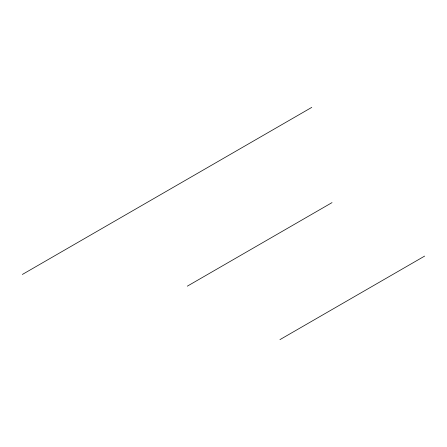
<?xml version="1.0" encoding="UTF-8"?>
<svg xmlns="http://www.w3.org/2000/svg" width="447" height="447" viewBox="0 0 447 447"><rect width="100%" height="100%" fill="white"/><g stroke="black" fill="none" stroke-linecap="round" stroke-linejoin="round"><path stroke-width="0.67" d="M22.35 274.464L311.777 107.369M187.321 286.164L332.032 202.614M279.939 339.631L424.65 256.086"/></g></svg>
